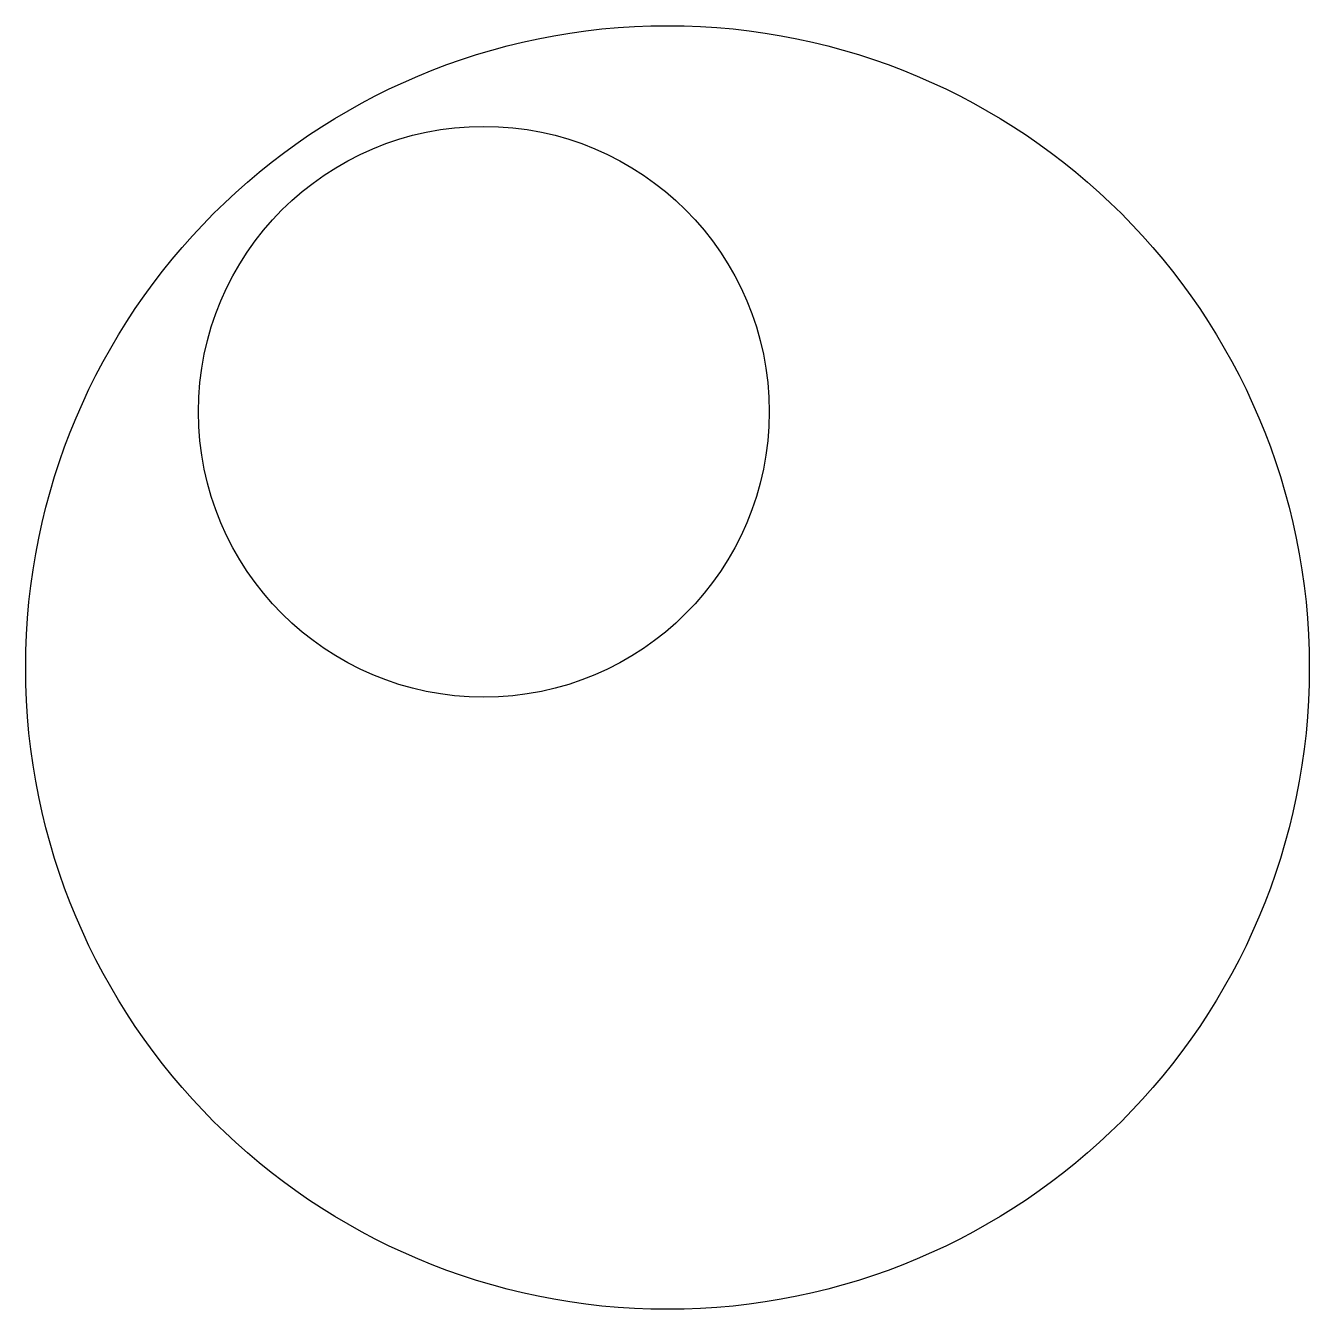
# Model space of a CAD drawing. Extents: x -34 to 15.7, y -13.7 to 36.1.
import ezdxf

# ---------------------------------------------------------------- set-up
doc = ezdxf.new("R2010")
doc.units = 0
doc.layers.add('Sketch', color=7, linetype='CONTINUOUS')

msp = doc.modelspace()

# ---------------------------------------------------------------- linework, layer by layer
at = {"layer": 'Sketch'}
for centre, radius in [((-9.14804, 11.1732), 24.8878), ((-16.2709, 21.0894), 11.0679)]:
    msp.add_circle(centre, radius, dxfattribs=at)

doc.saveas('drawing.dxf')
